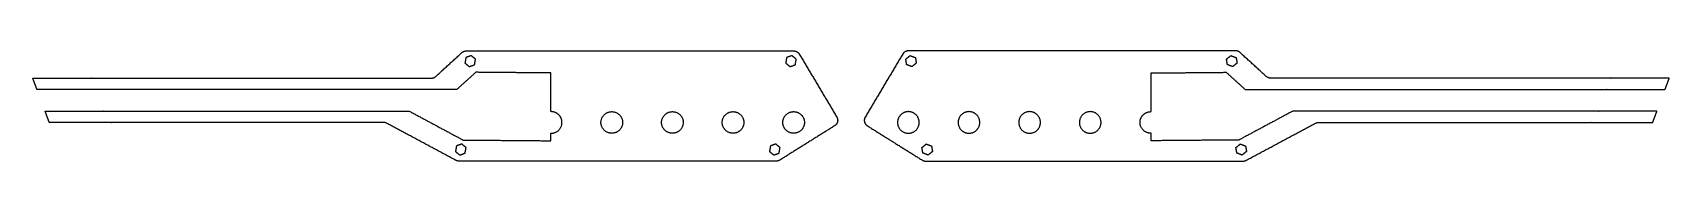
# Model space of a CAD drawing. Header units: inches. Extents: x -35.6 to -5.8, y 24 to 26.1.
import ezdxf

# ---------------------------------------------------------------- set-up
doc = ezdxf.new("R2010")
doc.units = ezdxf.units.IN
doc.header["$MEASUREMENT"] = 0
doc.layers.add('cut clear acryl', color=1, linetype='Continuous', true_color=0xfb0007)

msp = doc.modelspace()

# ---------------------------------------------------------------- linework, layer by layer
at = {"layer": 'cut clear acryl'}
for points in [[(-28.257, 25.59), (-28.019, 25.808), (-27.781, 26.025)], [(-27.709, 25.934), (-27.718, 25.884), (-27.726, 25.833)], [(-27.613, 25.97), (-27.661, 25.952), (-27.709, 25.934)], [(-27.701, 26.056), (-24.725, 26.056), (-21.749, 26.056)], [(-27.534, 25.905), (-27.574, 25.937), (-27.613, 25.97)], [(-27.551, 25.804), (-27.543, 25.854), (-27.534, 25.905)], [(-21.877, 25.934), (-21.886, 25.884), (-21.894, 25.833)], [(-21.781, 25.97), (-21.829, 25.952), (-21.877, 25.934)], [(-21.702, 25.905), (-21.742, 25.937), (-21.781, 25.97)], [(-21.719, 25.804), (-21.711, 25.854), (-21.702, 25.905)], [(-21.647, 25.998), (-21.306, 25.424), (-20.965, 24.849)], [(-19.766, 25.998), (-20.107, 25.424), (-20.448, 24.849)], [(-19.711, 25.905), (-19.671, 25.937), (-19.632, 25.97)], [(-19.694, 25.804), (-19.702, 25.854), (-19.711, 25.905)], [(-13.712, 26.056), (-16.688, 26.056), (-19.664, 26.056)], [(-19.632, 25.97), (-19.584, 25.952), (-19.536, 25.934)], [(-19.536, 25.934), (-19.527, 25.884), (-19.519, 25.833)], [(-13.879, 25.905), (-13.839, 25.937), (-13.8, 25.97)], [(-13.862, 25.804), (-13.87, 25.854), (-13.879, 25.905)], [(-13.8, 25.97), (-13.752, 25.952), (-13.704, 25.934)], [(-13.704, 25.934), (-13.695, 25.884), (-13.687, 25.833)], [(-13.156, 25.59), (-13.394, 25.808), (-13.632, 26.025)], [(-27.53, 25.665), (-27.702, 25.508), (-27.874, 25.352)], [(-27.726, 25.833), (-27.687, 25.801), (-27.647, 25.768)], [(-27.647, 25.768), (-27.599, 25.786), (-27.551, 25.804)], [(-26.163, 25.653), (-26.846, 25.659), (-27.53, 25.665)], [(-26.163, 24.947), (-26.163, 25.3), (-26.163, 25.653)], [(-21.894, 25.833), (-21.855, 25.801), (-21.815, 25.768)], [(-21.815, 25.768), (-21.767, 25.786), (-21.719, 25.804)], [(-19.598, 25.768), (-19.646, 25.786), (-19.694, 25.804)], [(-19.519, 25.833), (-19.558, 25.801), (-19.598, 25.768)], [(-15.25, 25.653), (-14.567, 25.659), (-13.883, 25.665)], [(-15.25, 24.947), (-15.25, 25.3), (-15.25, 25.653)], [(-13.883, 25.665), (-13.711, 25.508), (-13.539, 25.352)], [(-13.766, 25.768), (-13.814, 25.786), (-13.862, 25.804)], [(-13.687, 25.833), (-13.726, 25.801), (-13.766, 25.768)], [(-35.509, 25.352), (-35.547, 25.456), (-35.586, 25.559)], [(-5.905, 25.352), (-5.866, 25.456), (-5.827, 25.559)], [(-35.285, 24.75), (-35.323, 24.854), (-35.362, 24.958)], [(-27.891, 24.059), (-28.521, 24.397), (-29.151, 24.736)], [(-28.742, 24.958), (-28.251, 24.694), (-27.76, 24.429)], [(-12.671, 24.958), (-13.162, 24.694), (-13.653, 24.429)], [(-13.522, 24.059), (-12.892, 24.397), (-12.262, 24.736)], [(-6.128, 24.75), (-6.09, 24.854), (-6.051, 24.958)], [(-27.76, 24.429), (-26.961, 24.423), (-26.163, 24.416)], [(-26.163, 24.416), (-26.163, 24.485), (-26.163, 24.553)], [(-21.004, 24.689), (-21.502, 24.376), (-22.001, 24.063)], [(-20.409, 24.689), (-19.911, 24.376), (-19.412, 24.063)], [(-15.25, 24.416), (-15.25, 24.485), (-15.25, 24.553)], [(-13.653, 24.429), (-14.452, 24.423), (-15.25, 24.416)], [(-27.881, 24.321), (-27.889, 24.271), (-27.898, 24.22)], [(-27.898, 24.22), (-27.859, 24.188), (-27.819, 24.155)], [(-27.785, 24.357), (-27.833, 24.339), (-27.881, 24.321)], [(-27.819, 24.155), (-27.771, 24.173), (-27.723, 24.191)], [(-27.706, 24.292), (-27.746, 24.324), (-27.785, 24.357)], [(-27.723, 24.191), (-27.715, 24.241), (-27.706, 24.292)], [(-22.171, 24.321), (-22.18, 24.271), (-22.188, 24.22)], [(-22.188, 24.22), (-22.149, 24.188), (-22.109, 24.155)], [(-22.075, 24.357), (-22.123, 24.339), (-22.171, 24.321)], [(-22.109, 24.155), (-22.062, 24.173), (-22.014, 24.191)], [(-21.997, 24.292), (-22.036, 24.324), (-22.075, 24.357)], [(-22.014, 24.191), (-22.005, 24.241), (-21.997, 24.292)], [(-19.417, 24.292), (-19.377, 24.324), (-19.338, 24.357)], [(-19.399, 24.191), (-19.408, 24.241), (-19.417, 24.292)], [(-19.304, 24.155), (-19.352, 24.173), (-19.399, 24.191)], [(-19.338, 24.357), (-19.29, 24.339), (-19.242, 24.321)], [(-19.225, 24.22), (-19.264, 24.188), (-19.304, 24.155)], [(-19.242, 24.321), (-19.233, 24.271), (-19.225, 24.22)], [(-13.707, 24.292), (-13.667, 24.324), (-13.628, 24.357)], [(-13.69, 24.191), (-13.698, 24.241), (-13.707, 24.292)], [(-13.594, 24.155), (-13.642, 24.173), (-13.69, 24.191)], [(-13.628, 24.357), (-13.58, 24.339), (-13.532, 24.321)], [(-13.515, 24.22), (-13.555, 24.188), (-13.594, 24.155)], [(-13.532, 24.321), (-13.524, 24.271), (-13.515, 24.22)], [(-22.064, 24.045), (-24.949, 24.045), (-27.835, 24.045)], [(-19.349, 24.045), (-16.464, 24.045), (-13.578, 24.045)]]:
    msp.add_open_spline(points, degree=2, dxfattribs=at)
for points, weights in [([(-27.781, 26.025), (-27.747, 26.056), (-27.701, 26.056)], [1, 0.932317881929, 1]), ([(-21.749, 26.056), (-21.681, 26.056), (-21.647, 25.998)], [1, 0.869016389422, 1]), ([(-19.664, 26.056), (-19.732, 26.056), (-19.766, 25.998)], [1, 0.869016389422, 1]), ([(-13.632, 26.025), (-13.666, 26.056), (-13.712, 26.056)], [1, 0.932317881929, 1]), ([(-28.337, 25.559), (-28.291, 25.559), (-28.257, 25.59)], [1, 0.93231788193, 1]), ([(-13.076, 25.559), (-13.122, 25.559), (-13.156, 25.59)], [1, 0.93231788193, 1]), ([(-29.151, 24.736), (-29.177, 24.75), (-29.207, 24.75)], [1, 0.969742667535, 1]), ([(-20.965, 24.849), (-20.907, 24.75), (-21.004, 24.689)], [1, 0.715939822506, 1]), ([(-20.448, 24.849), (-20.507, 24.75), (-20.409, 24.689)], [1, 0.715939822506, 1]), ([(-12.262, 24.736), (-12.236, 24.75), (-12.206, 24.75)], [1, 0.969742667535, 1]), ([(-27.835, 24.045), (-27.865, 24.045), (-27.891, 24.059)], [1, 0.969742667535, 1]), ([(-22.001, 24.063), (-22.03, 24.045), (-22.064, 24.045)], [1, 0.960949284355, 1]), ([(-19.412, 24.063), (-19.383, 24.045), (-19.349, 24.045)], [1, 0.960949284355, 1]), ([(-13.578, 24.045), (-13.548, 24.045), (-13.522, 24.059)], [1, 0.969742667535, 1])]:
    msp.add_rational_spline(points, weights, degree=2, dxfattribs=at)
for points, knots in [([(-35.586, 25.559), (-35.056, 25.559), (-34.526, 25.559), (-34.485, 25.559), (-34.444, 25.559), (-33.845, 25.559), (-33.246, 25.559), (-30.791, 25.559), (-28.337, 25.559)], [8289.472811, 8289.472811, 8289.472811, 8843.288176, 8843.288176, 8885.886033, 8885.886033, 9511.894174, 9511.894174, 12077.061964, 12077.061964, 12077.061964]), ([(-34.367, 25.352), (-34.408, 25.352), (-34.449, 25.352), (-34.979, 25.352), (-35.509, 25.352)], [8254.847964, 8254.847964, 8254.847964, 8256.919098, 8256.919098, 8283.845933, 8283.845933, 8283.845933]), ([(-27.874, 25.352), (-30.522, 25.352), (-33.169, 25.352), (-33.768, 25.352), (-34.367, 25.352)], [8089.912559, 8089.912559, 8089.912559, 8224.411073, 8224.411073, 8254.847964, 8254.847964, 8254.847964]), ([(-13.539, 25.352), (-10.891, 25.352), (-8.244, 25.352), (-7.645, 25.352), (-7.046, 25.352)], [8089.912559, 8089.912559, 8089.912559, 8224.411073, 8224.411073, 8254.847964, 8254.847964, 8254.847964]), ([(-5.827, 25.559), (-6.357, 25.559), (-6.887, 25.559), (-6.928, 25.559), (-6.969, 25.559), (-7.568, 25.559), (-8.167, 25.559), (-10.622, 25.559), (-13.076, 25.559)], [8289.472811, 8289.472811, 8289.472811, 8843.288176, 8843.288176, 8885.886033, 8885.886033, 9511.894174, 9511.894174, 12077.061964, 12077.061964, 12077.061964]), ([(-7.046, 25.352), (-7.005, 25.352), (-6.965, 25.352), (-6.435, 25.352), (-5.905, 25.352)], [8254.847964, 8254.847964, 8254.847964, 8256.919098, 8256.919098, 8283.845933, 8283.845933, 8283.845933]), ([(-35.362, 24.958), (-34.832, 24.958), (-34.302, 24.958), (-34.261, 24.958), (-34.22, 24.958), (-33.621, 24.958), (-33.022, 24.958), (-30.882, 24.958), (-28.742, 24.958)], [15670.761233, 15670.761233, 15670.761233, 16287.471276, 16287.471276, 16334.906807, 16334.906807, 17032.008283, 17032.008283, 19522.195347, 19522.195347, 19522.195347]), ([(-29.207, 24.75), (-31.076, 24.75), (-32.945, 24.75), (-33.544, 24.75), (-34.143, 24.75), (-34.184, 24.75), (-34.225, 24.75), (-34.755, 24.75), (-35.285, 24.75)], [15510.755011, 15510.755011, 15510.755011, 15605.70808, 15605.70808, 15636.140575, 15636.140575, 15638.211409, 15638.211409, 15665.134355, 15665.134355, 15665.134355]), ([(-6.051, 24.958), (-6.581, 24.958), (-7.111, 24.958), (-7.152, 24.958), (-7.193, 24.958), (-7.792, 24.958), (-8.391, 24.958), (-10.531, 24.958), (-12.671, 24.958)], [15670.761233, 15670.761233, 15670.761233, 16287.471276, 16287.471276, 16334.906807, 16334.906807, 17032.008283, 17032.008283, 19522.195347, 19522.195347, 19522.195347]), ([(-12.206, 24.75), (-10.337, 24.75), (-8.468, 24.75), (-7.869, 24.75), (-7.27, 24.75), (-7.229, 24.75), (-7.188, 24.75), (-6.658, 24.75), (-6.128, 24.75)], [15510.755011, 15510.755011, 15510.755011, 15605.70808, 15605.70808, 15636.140575, 15636.140575, 15638.211409, 15638.211409, 15665.134355, 15665.134355, 15665.134355])]:
    msp.add_open_spline(points, degree=2, knots=knots, dxfattribs=at)
for points, weights, knots in [([(-26.163, 24.553), (-26.125, 24.552), (-26.09, 24.566), (-25.906, 24.634), (-25.974, 24.819), (-26.023, 24.95), (-26.163, 24.947)], [0.890165042945, 0.926776695297, 1, 0.707106781187, 1, 0.772638813414, 0.898260255618], [23015.427976, 23015.427976, 23015.427976, 23017.391472, 23017.391472, 23025.245454, 23025.245454, 23031.342184, 23031.342184, 23031.342184]), ([(-25.125, 24.935), (-25.31, 24.866), (-25.241, 24.681), (-25.172, 24.497), (-24.988, 24.566), (-24.803, 24.634), (-24.872, 24.819), (-24.941, 25.003), (-25.125, 24.935)], [1, 0.707106781187, 1, 0.707106781187, 1, 0.707106781187, 1, 0.707106781187, 1], [8026.812681, 8026.812681, 8026.812681, 8034.666663, 8034.666663, 8042.520645, 8042.520645, 8050.374626, 8050.374626, 8058.228608, 8058.228608, 8058.228608]), ([(-24.023, 24.935), (-24.207, 24.866), (-24.139, 24.681), (-24.07, 24.497), (-23.886, 24.566), (-23.701, 24.634), (-23.77, 24.819), (-23.838, 25.003), (-24.023, 24.935)], [1, 0.707106781187, 1, 0.707106781187, 1, 0.707106781187, 1, 0.707106781187, 1], [8058.228608, 8058.228608, 8058.228608, 8066.082589, 8066.082589, 8073.936571, 8073.936571, 8081.790553, 8081.790553, 8089.644534, 8089.644534, 8089.644534]), ([(-22.92, 24.935), (-23.105, 24.866), (-23.036, 24.681), (-22.968, 24.497), (-22.783, 24.566), (-22.599, 24.634), (-22.667, 24.819), (-22.736, 25.003), (-22.92, 24.935)], [1, 0.707106781187, 1, 0.707106781187, 1, 0.707106781187, 1, 0.707106781187, 1], [8089.644534, 8089.644534, 8089.644534, 8097.498516, 8097.498516, 8105.352498, 8105.352498, 8113.206479, 8113.206479, 8121.060461, 8121.060461, 8121.060461]), ([(-21.818, 24.935), (-22.003, 24.866), (-21.934, 24.681), (-21.865, 24.497), (-21.681, 24.566), (-21.496, 24.634), (-21.565, 24.819), (-21.634, 25.003), (-21.818, 24.935)], [1, 0.707106781187, 1, 0.707106781187, 1, 0.707106781187, 1, 0.707106781187, 1], [8121.060461, 8121.060461, 8121.060461, 8128.914442, 8128.914442, 8136.768424, 8136.768424, 8144.622406, 8144.622406, 8152.476387, 8152.476387, 8152.476387]), ([(-19.595, 24.935), (-19.41, 24.866), (-19.479, 24.681), (-19.548, 24.497), (-19.732, 24.566), (-19.917, 24.634), (-19.848, 24.819), (-19.779, 25.003), (-19.595, 24.935)], [1, 0.707106781187, 1, 0.707106781187, 1, 0.707106781187, 1, 0.707106781187, 1], [8121.060461, 8121.060461, 8121.060461, 8128.914442, 8128.914442, 8136.768424, 8136.768424, 8144.622406, 8144.622406, 8152.476387, 8152.476387, 8152.476387]), ([(-18.493, 24.935), (-18.308, 24.866), (-18.377, 24.681), (-18.445, 24.497), (-18.63, 24.566), (-18.814, 24.634), (-18.746, 24.819), (-18.677, 25.003), (-18.493, 24.935)], [1, 0.707106781187, 1, 0.707106781187, 1, 0.707106781187, 1, 0.707106781187, 1], [8089.644534, 8089.644534, 8089.644534, 8097.498516, 8097.498516, 8105.352498, 8105.352498, 8113.206479, 8113.206479, 8121.060461, 8121.060461, 8121.060461]), ([(-17.39, 24.935), (-17.206, 24.866), (-17.274, 24.681), (-17.343, 24.497), (-17.528, 24.566), (-17.712, 24.634), (-17.643, 24.819), (-17.575, 25.003), (-17.39, 24.935)], [1, 0.707106781187, 1, 0.707106781187, 1, 0.707106781187, 1, 0.707106781187, 1], [8058.228608, 8058.228608, 8058.228608, 8066.082589, 8066.082589, 8073.936571, 8073.936571, 8081.790553, 8081.790553, 8089.644534, 8089.644534, 8089.644534]), ([(-16.288, 24.935), (-16.103, 24.866), (-16.172, 24.681), (-16.241, 24.497), (-16.425, 24.566), (-16.61, 24.634), (-16.541, 24.819), (-16.472, 25.003), (-16.288, 24.935)], [1, 0.707106781187, 1, 0.707106781187, 1, 0.707106781187, 1, 0.707106781187, 1], [8026.812681, 8026.812681, 8026.812681, 8034.666663, 8034.666663, 8042.520645, 8042.520645, 8050.374626, 8050.374626, 8058.228608, 8058.228608, 8058.228608]), ([(-15.25, 24.553), (-15.288, 24.552), (-15.323, 24.566), (-15.507, 24.634), (-15.439, 24.819), (-15.39, 24.95), (-15.25, 24.947)], [0.890165042945, 0.926776695297, 1, 0.707106781187, 1, 0.772638813414, 0.898260255618], [23015.427976, 23015.427976, 23015.427976, 23017.391472, 23017.391472, 23025.245454, 23025.245454, 23031.342184, 23031.342184, 23031.342184])]:
    msp.add_rational_spline(points, weights, degree=2, knots=knots, dxfattribs=at)

doc.saveas('drawing.dxf')
